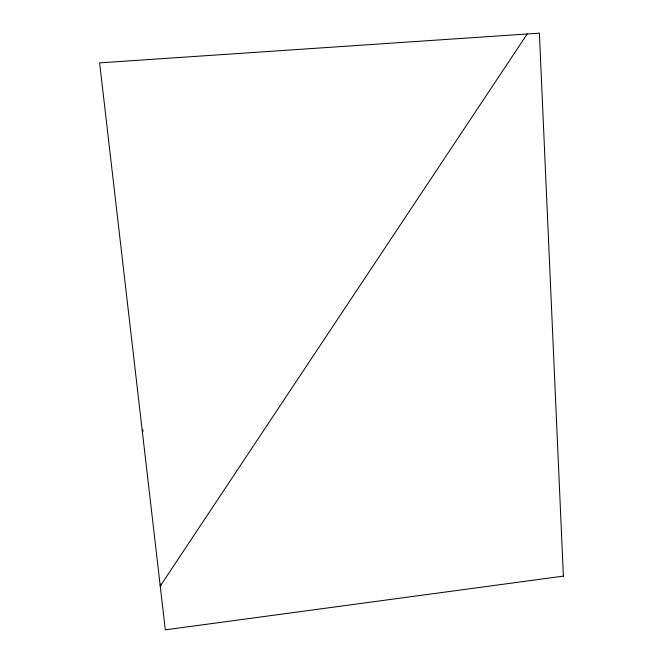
<?xml version="1.0" encoding="UTF-8"?>
<svg xmlns="http://www.w3.org/2000/svg" width="663" height="663" viewBox="0 0 663 663"><rect width="100%" height="100%" fill="white"/><g stroke="black" fill="none" stroke-linecap="round" stroke-linejoin="round"><path stroke-width="0.99" d="M160.413 584.194L160.239 586.075L527.201 33.97M142.694 429.458L142.935 431.514M160.612 584.202L160.827 586.092M563.376 576.122L165.311 629.85L99.624 62.869L539.384 33.15L563.376 576.122"/></g></svg>
